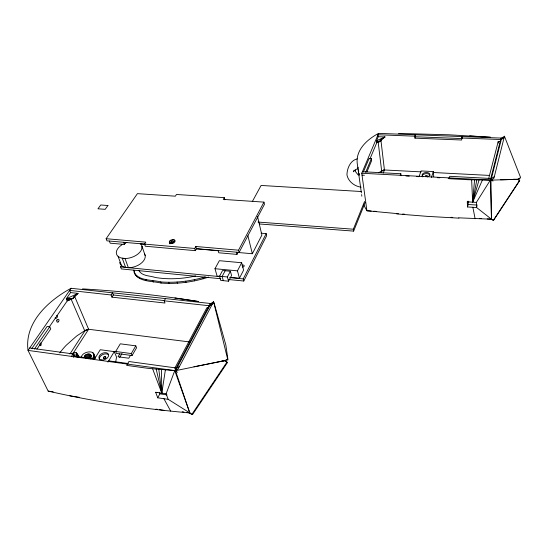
<?xml version="1.0" encoding="UTF-8"?>
<svg xmlns="http://www.w3.org/2000/svg" width="548" height="548" viewBox="0 0 548 548"><rect width="100%" height="100%" fill="white"/><g stroke="black" fill="none" stroke-linecap="round" stroke-linejoin="round"><path stroke-width="0.82" d="M92.667 358.234C98.585 349.316 82.179 350.514 81.303 357.385M169.318 242.298C169.435 240.223 172.141 239.442 173.887 239.702L174.867 240.243L175.148 241.12L174.641 242.12L172.01 243.422L170.586 243.374L169.318 242.298L169.736 243.607M482.411 179.991L472.636 202.171L474.561 179.854M358.063 167.202L358.125 168.126M84.152 357.495C84.735 351.446 96.03 354.337 88.68 358.707M76.069 352.707L76.912 353.474L78.022 356.988L76.069 352.707L73.85 352.659L71.685 353.878M152.687 368.982L161.811 393.163L165.393 369.859M115.676 362.18L116.525 357.118L114.272 351.604L100.257 349.734L94.571 358.913L74.083 356.09L73.11 353.933L29.695 347.994L28.023 350.405L48.162 391.094C94.763 401.828 142.192 408.753 189.814 412.932L192.485 414.63L227.523 362.413L224.879 360.687L221.522 361.187M471.65 179.922L472.636 202.171L476.808 179.902M361.372 192.91L357.186 163.057C355.858 149.467 367.64 139.13 378.593 133.376L501.639 138.103L504.448 136.233L493.912 178.271L490.981 180.128L361.762 173.237L366.92 210.768L398.458 213.734M501.043 138.075L490.35 180.093L491.467 219.207L493.399 220.604L519.614 180.751L517.702 179.34L513.49 179.203M488.638 178.758L498.228 141.459L500.714 141.555M477.013 205.877L476.582 207.507L491.467 219.207L493.46 220.152L519.737 180.217L517.702 179.34L500.605 179.812M494.317 176.661L491.385 178.518L449.75 176.305L449.011 178.703L467.848 179.717L490.35 180.093L476.37 202.404L476.582 207.507L467.519 206.973L468.198 204.493L468.033 201.095M467.519 206.973L467.28 201.835L476.37 202.404M472.636 202.171L479.055 179.95M414.966 138.158L415.487 136.76L415.309 134.787L414.788 136.185L414.966 138.158L461.642 140.007L461.978 136.575L462.046 137.918M431.44 177.36L433.352 171.572L421.063 170.935L419.062 176.689L416.603 176.559M400.252 175.298L400.828 173.75L362.406 171.709L361.762 173.237M193.971 366.797L224.879 360.687L226.865 362.221L191.732 414.589L189.814 412.932L168.168 399.307L166.113 393.8L174.764 370.599L210.288 303.469M73.548 297.064L73.014 298.42L67.24 300.886L49.101 327.204M383.189 173.1L384.429 169.969L380.853 139.61M381.059 172.743L381.853 170.757L378.702 172.805M259.3 223.968L353.638 231.112L353.35 229.208L364.571 201.465M353.638 231.112L365.146 202.555M365.68 172.278L371.366 158.68L369.037 158.564L363.413 171.901M366.893 171.99L371.619 160.646L371.366 158.68M369.941 158.975L376.791 142.665L376.551 140.713L378.243 136.705L378.01 134.753L378.593 133.376M362.406 171.709L378.01 134.753L414.788 136.185M354.001 170.284L353.337 171.805L356.015 169.394L357.933 168.798M75.556 356.316L76.665 355.214L76.912 353.474M73.74 296.968L73.014 298.42L67.24 300.886L66.308 298.735L70.576 292.564L69.651 290.406L71.124 288.289L210.973 303.544L214.015 302.756L225.831 344.939L227.995 359.872L175.483 370.695L28.023 350.405C24.276 322.525 48.724 300.297 71.124 288.289M228.482 279.507L243.785 281.021L266.664 235.695L266.184 233.612L261.067 233.208M243.785 281.021L243.237 278.918L266.184 233.612M230.338 277.356L239.442 278.247L243.586 270.143L241.661 262.739L219.351 260.69L214.987 268.705L217.09 276.062L220.406 276.391M237.901 252.47L252.347 253.738L261.889 235.065L257.505 216.364M239.442 278.247L237.469 270.842L241.661 262.739M228.557 281.192L231.551 275.466L230.4 271.233L222.57 270.527L219.522 276.233L220.707 280.412L228.557 281.192L227.393 276.959L230.4 271.233M186.443 412.411L189.814 412.932L175.483 370.695L178.169 368.968L213.59 301.701L227.612 359.002L224.879 360.687M218.159 250.58L218.768 252.786L236.969 254.395L237.777 252.875M106.134 238.709L145.761 242.148L144.521 244.072L145.261 246.23L195.348 250.662L196.499 248.682L239.106 252.416L264.458 204.315L263.965 202.123L223.248 199.39L224.269 197.636L176.47 194.471L175.367 196.184L137.411 193.643L106.134 238.709L106.935 240.839L194.698 248.463L195.848 246.49L238.524 250.189L263.965 202.123M174.723 368.331L206.904 307.681L208.329 307.839M225.173 270.733L222.132 276.445L223.317 280.672M168.168 399.307L157.728 397.821L159.838 393.854L159.242 392.286M157.728 397.821L155.659 392.252L166.113 393.8M252.272 201.671L261.095 185.45L361.598 191.54M132.061 355.542L131.28 353.57L135.788 345.843L120.286 343.829L115.676 351.48L116.484 353.453L132.061 355.542L136.555 347.822L135.788 345.843M111.943 297.153L113.333 294.988L112.484 292.803L111.093 294.968L111.943 297.153L164.982 303.03L164.222 300.811L165.517 298.585M130.479 355.33L128.794 358.221L118.046 356.762L119.759 353.892M119.649 357.488L121.978 353.563M107.929 362.112L114.272 351.604M73.288 357.323L74.083 356.09M72.973 353.535L88.625 329.273L74.453 295.961L73.014 298.42L66.774 299.811M71.514 356.399L73.11 353.933M189.724 341.959L88.625 329.273L85.255 330.334L69.932 353.981M220.823 278.754L121.341 268.931L120.587 266.91L121.492 265.527L118.087 256.341M109.374 241.052L110.169 243.182L124.355 244.435L125.314 242.997M380.38 140.302L379.442 141.692L376.791 142.665L380.983 140.877M36.874 349.172L50.765 328.923L49.772 326.759L47.142 326.43L31.818 348.576M34.38 349.097L49.772 326.759M29.695 347.994L69.651 290.406L111.093 294.968M380.819 139.713L379.442 141.692L376.675 141.692L377.134 141.843M173.887 239.702L174.504 241.661L171.606 242.072L170.12 243.401L169.49 241.449M75.062 295.53L78.09 293.399L70.576 292.564M213.59 301.701L210.973 303.544L175.483 370.695L177.456 372.332M212.391 303.982L209.768 305.818L164.222 300.811M504.085 137.678L501.269 139.548L461.539 138.007M179.552 366.345L176.867 368.085L128.896 361.522L126.65 365.379L148.309 368.379L174.764 370.599L189.814 412.932M381.531 139.171L384.936 136.973L378.243 136.705M458.676 217.83L491.467 219.207L490.981 180.128L517.702 179.34L520.6 177.545L504.448 136.233M85.255 330.334L76.658 336.027L66.246 345.24A70.076 46.532 -23.4 0 0 59.794 352.898M91.4 357.337L89.803 357.118L87.187 358.07L85.789 354.899M377.319 141.405L378.189 142.199L381.675 171.188L384.381 169.709M88.098 329.211L84.824 330.999L71.158 299.201L68.822 299.578M66.308 298.735L78.09 293.399L73.014 298.42L66.308 298.735L68.575 298.955M84.454 330.807L88.625 329.273M88.18 357.954L90.386 357.577M381.305 171.079L384.429 169.969L421.131 171.873M125.006 243.127L126.835 242.504M357.248 158.872C350.288 160.406 347.048 168.483 346.946 174.922C348.261 181.607 354.638 186.375 361.187 187.197M133.794 270.116C135.596 281.323 152.406 279.562 160.639 281.912C175.648 283.076 190.834 281.234 205.233 276.904M134.089 272.315C138.178 282.275 152.262 280.864 161.023 283.049C177.086 284.296 193.355 282.104 208.644 277.089M383.264 170.325L384.429 169.969M517.702 179.34L520.059 178.737M503.187 137.712L501.639 138.103L490.981 180.128L493.042 181.039M195.704 275.966C182.532 278.898 168.798 279.679 155.44 277.521C150.111 275.63 142.055 276.274 138.98 270.664M218.159 361.694L219.837 361.44M398.512 133.424L449.1 134.801L490.535 137.267L469.705 135.877M467.266 201.883L468.91 201.938M415.487 136.76L462.08 138.582M458.95 218.145L427.296 216.364L396.588 213.898M433.084 172.497L489.419 175.422M405.952 175.99L409.226 176.161M437.304 177.675L439.818 177.805M448.202 178.258L449.874 178.347M362.05 175.141L364.42 175.271M468.198 204.493L477.226 205.055M82.515 288.892C121.334 291.146 160.037 295.351 198.431 301.503L174.881 297.975M371.188 211.055L366.92 210.768L363.543 204.671M373.743 211.233L376.305 211.405M479.521 218.399L481.226 218.508M487.199 218.912L491.467 219.207M402.698 214.021L404.39 214.138M451.038 217.309L452.737 217.426M258.012 222.056L353.35 229.208M219.522 276.233L227.393 276.959M140.144 243.901L145.247 244.346M196.246 248.819L218.351 250.758M214.987 268.705L237.469 270.842M120.587 266.91L220.262 276.665M229.619 277.583L243.237 278.918M155.618 392.327L157.529 392.532M113.333 294.988L164.592 300.619M115.676 351.48L131.28 353.57M108.689 360.851L128.102 363.523M159.838 393.854L167.017 394.916M48.162 391.094L53.225 391.875M182.224 411.76L183.909 412.021M69.836 395.814L79.124 397.252M155.92 409.13L157.612 409.39M159.297 409.651L164.359 410.438M77.138 355.097L77.98 355.858M358.145 174.928L355.577 171.716L355.042 169.907M163.893 398.67L170.668 411.089M76.186 355.796L76.727 356.995M76.576 353.028L78.104 356.399M76.665 355.214L77.467 357.001M84.556 356.138L85.399 358.043M85.091 355.481L86.207 358.022M87.516 354.104L88.906 357.275M86.618 354.426L88.009 357.604M89.276 353.967L90.66 357.145M88.42 353.946L89.803 357.118M89.68 357.556L90.269 358.899M90.598 354.522L91.153 355.796M90.016 354.159L91.126 356.707M92.811 352.617L94.249 355.947M93.996 355.734L95.147 358.406M93.537 357.001L94.4 359.002M93.619 353.467L95.462 357.865M125.622 267.403L122.245 258.19L124.992 258.451L128.355 267.671M123.588 242.298L124.355 244.435M135.123 274.288L135.527 275.411M139.178 277.165L139.582 278.295M136.842 275.925L137.247 277.055M145.775 279.322L146.179 280.453M142.048 246.484L145.227 255.69M152.961 280.919L153.351 282.049M160.639 281.912L161.023 283.049M168.722 282.295L169.099 283.432M177.1 282.056L177.47 283.193M169.332 241.949L169.955 243.908M170.983 240.113L171.606 242.072M169.839 240.956L170.462 242.908M185.669 281.186L186.032 282.33M172.469 239.661L173.086 241.62M194.314 279.706L194.67 280.85M194.698 248.463L195.348 250.662M202.924 277.624L203.267 278.774M195.848 246.49L196.499 248.682M236.394 252.183L236.969 254.395M224.269 197.636L224.831 199.801M238.524 250.189L239.106 252.416M247.901 235.743L252.347 253.738M156.173 369.078L161.811 393.163L161.441 369.551M472.862 207.267L475.109 218.755M358.68 172.161L358.467 169.907L358.673 171.339M361.605 194.574L361.838 196.232M134.198 271.239L134.5 273.438M358.981 173.353L359.132 175.189L358.899 173.476M158.804 369.311L161.811 393.163M400.828 173.75L401.033 175.723M433.352 171.572L433.742 176.607M498.228 141.459L498.262 143.076M423.399 176.689A3.918 2.274 -5.6 0 1 423.563 173.189A3.918 2.274 -5.6 0 1 429.427 173.497A3.918 2.274 -5.6 0 1 427.235 176.894M422.378 176.881A3.918 2.274 -5.6 0 1 422.186 176.312M422.261 175.716A3.918 2.274 -5.6 0 1 426.351 173.627A3.918 2.274 -5.6 0 1 429.975 175.524M56.896 319.929A1.5 1.021 -63.4 0 1 56.759 320.292M56.67 315.47A1.507 1.028 -63.6 0 1 57.006 317.662A1.507 1.028 -63.6 0 1 55.156 317.539M40.771 342.849A1.528 0.617 86.3 0 1 41.121 344.815A1.528 0.617 86.3 0 1 40.381 345.576A1.528 0.617 86.3 0 1 39.908 343.733M99.626 359.714A5.138 3.357 -23.5 0 1 102.188 354.871A5.138 3.357 -23.5 0 1 108.388 354.693M73.124 354.577A1.158 0.74 -24.5 0 1 75.001 354.309A1.158 0.74 -24.5 0 1 73.822 355.659M76.795 354.44A3.959 2.535 -24.5 0 1 78.659 356.94M141.802 246.977A1.48 0.877 -18.4 0 1 142.165 248.155M242.072 265.266A1.548 0.98 -14.5 0 1 244.196 265.684A1.548 0.98 -14.5 0 1 242.565 267.102M144.508 253.765A13.248 7.898 -19 0 1 142.227 262.348A13.248 7.898 -19 0 1 130.102 267.664C126.629 267.89 122.54 267.403 120.382 264.328A13.248 7.898 -19 0 1 119.731 262.369M140.391 243.483A13.358 7.857 -18.9 0 1 139.685 252.409A13.358 7.857 -18.9 0 1 126.752 258.444C123.273 258.67 119.163 258.224 116.977 255.149A13.358 7.857 -18.9 0 1 122.019 244.709M171.812 243.655A1.075 0.644 -17.1 0 1 172.743 242.86A1.075 0.644 -17.1 0 1 173.86 243.12M107.929 205.514L105.182 209.329L97.969 208.795L100.743 204.986L107.929 205.514M384.936 136.973L379.442 141.692L376.551 140.713L384.936 136.973M425.871 176.442A0.945 0.548 -5.6 0 0 427.303 175.887A0.945 0.548 -5.6 0 0 425.899 175.483A0.945 0.548 -5.6 0 0 425.871 176.442M58.061 321.991A1.5 1.021 -63.5 0 0 58.746 319.532A1.5 1.021 -63.5 0 0 56.814 320.662A1.5 1.021 -63.5 0 0 58.061 321.991M101.565 360.002A5.144 3.357 -23.5 0 0 108.668 355.022A5.144 3.357 -23.5 0 0 101.092 354.022A5.144 3.357 -23.5 0 0 101.565 360.002M104.052 358.488A1.24 0.815 -23.5 0 0 105.771 357.289A1.24 0.815 -23.5 0 0 103.949 357.043A1.24 0.815 -23.5 0 0 104.052 358.488A1.24 0.815 -23.5 0 0 105.785 357.275A1.24 0.815 -23.5 0 0 103.942 357.043A1.24 0.815 -23.5 0 0 104.072 358.488"/></g></svg>
